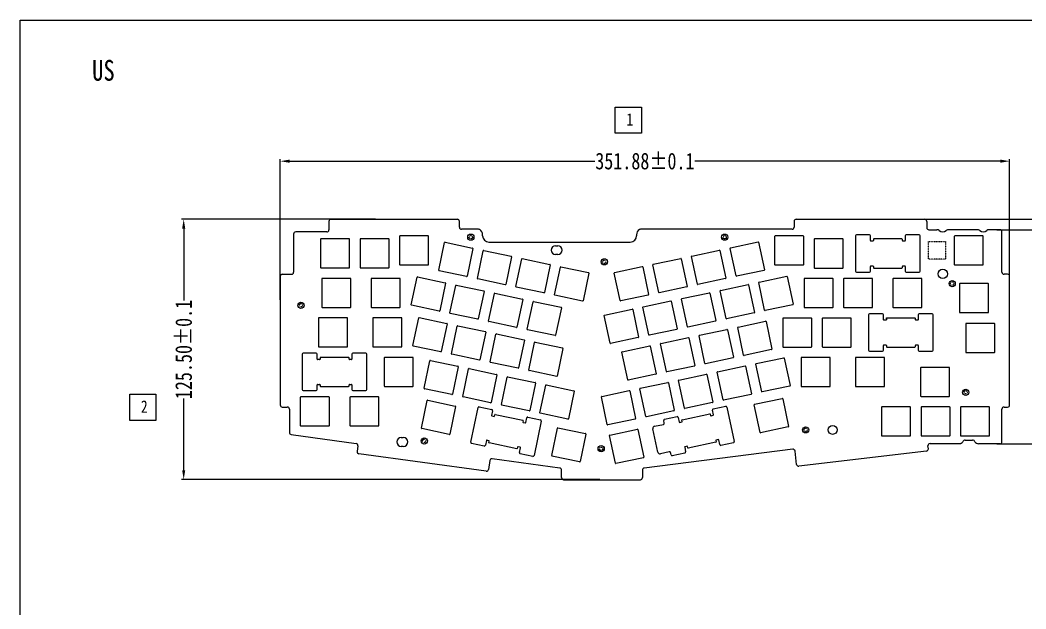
# Model space of a CAD drawing. Header units: inches. Extents: x 3379 to 4133, y -878 to -311.
# Drawn here: x 3378.7 to 3863.8, y -594.6 to -310.8 of the extents above; entities that cross this region are included whole.
import ezdxf

# ---------------------------------------------------------------- set-up
doc = ezdxf.new("R2010")
doc.units = ezdxf.units.IN
doc.header["$LTSCALE"] = 0.909449
doc.header["$MEASUREMENT"] = 0
doc.header["$PDMODE"] = 3
doc.header["$PDSIZE"] = 0.3125
doc.linetypes.add('HIDDEN', pattern=[0.2, 0.1, -0.1])
doc.linetypes.add('PHANTOM', pattern=[0.8, 0.45, -0.05, 0.1, -0.05, 0.1, -0.05])
doc.layers.get('0').update_dxf_attribs({"linetype": 'CONTINUOUS'})
doc.layers.get('Defpoints').update_dxf_attribs({"linetype": 'CONTINUOUS'})
for name, color, linetype in [('DEFAULT_2', 8, 'HIDDEN'), ('DEFAULT_3', 7, 'PHANTOM'), ('标注尺寸', 2, 'CONTINUOUS')]:
    doc.layers.add(name, color=color, linetype=linetype)
doc.styles.get("Standard").update_dxf_attribs({"font": 'txt', "width": 0.8})
doc.dimstyles.get("Standard").update_dxf_attribs({"dimtxt": 6, "dimasz": 4.5, "dimexe": 1, "dimexo": 1, "dimgap": 0.09, "dimtad": 0, "dimzin": 1, "dimdsep": 46, "dimtxsty": 'STANDARD', "dimcen": 0.09, "dimclrd": 5, "dimclre": 5, "dimclrt": 1, "dimadec": 0, "dimazin": 0, "dimtp": 0.01, "dimtm": 0.01, "dimtfac": 1, "dimtofl": 0, "dimtmove": 0, "dimatfit": 3, "dimfxl": 1, "dimtolj": 1, "dimtzin": 4, "dimarcsym": 0})

# ---------------------------------------------------------------- blocks, each defined once
blk = doc.blocks.new('*D36')
at = {"layer": 'Defpoints', "color": 0, "linetype": 'ByBlock'}
for p in [(3855.99, -378.81), (3855.99, -441.81), (3504.11, -446.71)]:
    blk.add_point(p, dxfattribs=at)
at = {"layer": '标注尺寸', "color": 2, "linetype": 'ByBlock', "lineweight": -2}
for p, q in [((3504.11, -445.71), (3504.11, -377.81)), ((3855.99, -440.81), (3855.99, -377.81)), ((3508.61, -378.81), (3655.97, -378.81)), ((3851.49, -378.81), (3704.14, -378.81))]:
    blk.add_line(p, q, dxfattribs=at)
at = {"layer": '标注尺寸', "color": 2, "linetype": 'ByBlock'}
for points in [[(3508.61, -378.06), (3508.61, -379.56), (3504.11, -378.81)], [(3851.49, -378.06), (3851.49, -379.56), (3855.99, -378.81)]]:
    blk.add_solid(points, dxfattribs=at)
at = {"layer": '标注尺寸', "color": 2, "linetype": 'ByBlock', "insert": (3680.05, -378.81), "char_height": 6, "attachment_point": 5}
blk.add_mtext('\\A1;{\\H1.333x;351.88%%P0.1}', dxfattribs=at)
blk = doc.blocks.new('*D37')
at = {"layer": 'Defpoints', "color": 0, "linetype": 'ByBlock'}
for p in [(3457.57, -406.84), (3551.14, -406.84), (3659.36, -532.34)]:
    blk.add_point(p, dxfattribs=at)
at = {"layer": '标注尺寸', "color": 2, "linetype": 'ByBlock', "lineweight": -2}
for p, q in [((3550.14, -406.84), (3456.57, -406.84)), ((3457.57, -411.34), (3457.57, -446.04)), ((3457.57, -527.84), (3457.57, -493.15)), ((3658.36, -532.34), (3456.57, -532.34))]:
    blk.add_line(p, q, dxfattribs=at)
at = {"layer": '标注尺寸', "color": 2, "linetype": 'ByBlock'}
for points in [[(3456.82, -411.34), (3458.32, -411.34), (3457.57, -406.84)], [(3456.82, -527.84), (3458.32, -527.84), (3457.57, -532.34)]]:
    blk.add_solid(points, dxfattribs=at)
at = {"layer": '标注尺寸', "color": 2, "linetype": 'ByBlock', "insert": (3457.57, -469.59), "char_height": 6, "attachment_point": 5, "rotation": 90}
blk.add_mtext('\\A1;{\\H1.333x;125.50%%P0.1}', dxfattribs=at)
blk = doc.blocks.new('*D38')
at = {"layer": 'Defpoints', "color": 0, "linetype": 'ByBlock'}
for p in [(3848.75, -411.83), (3848.75, -515.03), (3895.41, -515.03)]:
    blk.add_point(p, dxfattribs=at)
at = {"layer": '标注尺寸', "color": 2, "linetype": 'ByBlock', "lineweight": -2}
for p, q in [((3849.75, -411.83), (3896.41, -411.83)), ((3895.41, -416.33), (3895.41, -440.64)), ((3895.41, -510.53), (3895.41, -485.61)), ((3849.75, -515.03), (3896.41, -515.03))]:
    blk.add_line(p, q, dxfattribs=at)
at = {"layer": '标注尺寸', "color": 2, "linetype": 'ByBlock'}
for points in [[(3894.66, -416.33), (3896.16, -416.33), (3895.41, -411.83)], [(3894.66, -510.53), (3896.16, -510.53), (3895.41, -515.03)]]:
    blk.add_solid(points, dxfattribs=at)
at = {"layer": '标注尺寸', "color": 2, "linetype": 'ByBlock', "insert": (3895.41, -463.12), "char_height": 6, "attachment_point": 5, "rotation": 90}
blk.add_mtext('\\A1;{\\H1.333x;103.21%%P0.1}', dxfattribs=at)
blk = doc.blocks.new('*D39')
at = {"layer": 'Defpoints', "color": 0, "linetype": 'ByBlock'}
for p in [(3798.74, -406.84), (3848.75, -515.03), (3919.83, -515.03)]:
    blk.add_point(p, dxfattribs=at)
at = {"layer": '标注尺寸', "color": 2, "linetype": 'ByBlock', "lineweight": -2}
for p, q in [((3799.74, -406.84), (3920.83, -406.84)), ((3919.83, -411.34), (3919.83, -441.44)), ((3919.83, -510.53), (3919.83, -486.41)), ((3849.75, -515.03), (3920.83, -515.03))]:
    blk.add_line(p, q, dxfattribs=at)
at = {"layer": '标注尺寸', "color": 2, "linetype": 'ByBlock'}
for points in [[(3919.08, -411.34), (3920.58, -411.34), (3919.83, -406.84)], [(3919.08, -510.53), (3920.58, -510.53), (3919.83, -515.03)]]:
    blk.add_solid(points, dxfattribs=at)
at = {"layer": '标注尺寸', "color": 2, "linetype": 'ByBlock', "insert": (3919.83, -463.93), "char_height": 6, "attachment_point": 5, "rotation": 90}
blk.add_mtext('\\A1;{\\H1.333x;108.19%%P0.1}', dxfattribs=at)

msp = doc.modelspace()

# ---------------------------------------------------------------- linework, layer by layer
at = {"color": 7, "linetype": 'Continuous'}
for p, q in [((3528.613, -406.845), (3589.613, -406.845)), ((3753.043, -406.845), (3815.043, -406.845)), ((3527.613, -407.845), (3527.613, -411.945)), ((3590.613, -410.645), (3590.613, -407.845)), ((3599.83, -411.645), (3591.613, -411.645)), ((3751.043, -411.645), (3677.957, -411.645)), ((3752.043, -407.845), (3752.043, -410.645)), ((3816.043, -407.845), (3816.043, -410.83)), ((3817.043, -411.83), (3820.834, -411.83)), ((3840.374, -411.83), (3826.669, -411.83)), ((3851.293, -411.83), (3846.209, -411.83)), ((3510.613, -413.945), (3510.613, -432.33)), ((3526.613, -412.945), (3511.613, -412.945)), ((3523.613, -416.445), (3523.613, -430.045)), ((3537.413, -416.245), (3523.813, -416.245)), ((3537.613, -430.045), (3537.613, -416.445)), ((3542.663, -416.445), (3542.663, -430.045)), ((3556.463, -416.245), (3542.863, -416.245)), ((3556.663, -430.045), (3556.663, -416.445)), ((3561.713, -415.035), (3561.713, -428.635)), ((3575.513, -414.835), (3561.913, -414.835)), ((3575.713, -428.635), (3575.713, -415.035)), ((3601.776, -414.795), (3601.776, -414.345)), ((3676.01, -414.345), (3676.01, -414.795)), ((3742.648, -415.045), (3742.648, -428.645)), ((3756.448, -414.845), (3742.848, -414.845)), ((3756.648, -428.645), (3756.648, -415.045)), ((3761.698, -416.515), (3761.698, -430.115)), ((3775.498, -416.315), (3761.898, -416.315)), ((3775.698, -430.115), (3775.698, -416.515)), ((3781.648, -414.815), (3781.648, -431.815)), ((3788.348, -414.315), (3782.148, -414.315)), ((3788.848, -417.115), (3788.848, -414.815)), ((3790.248, -416.515), (3790.248, -417.115)), ((3804.048, -416.315), (3790.448, -416.315)), ((3804.248, -417.115), (3804.248, -416.515)), ((3805.648, -414.815), (3805.648, -417.115)), ((3812.348, -414.315), (3806.148, -414.315)), ((3812.848, -431.815), (3812.848, -414.815)), ((3829.293, -415.045), (3829.293, -428.645)), ((3843.093, -414.845), (3829.493, -414.845)), ((3843.293, -428.645), (3843.293, -415.045)), ((3852.293, -432.33), (3852.293, -412.83)), ((3580.591, -431.377), (3583.402, -418.071)), ((3583.639, -417.916), (3596.942, -420.727)), ((3597.1, -420.965), (3594.288, -434.271)), ((3599.229, -435.315), (3602.04, -422.009)), ((3602.278, -421.854), (3615.581, -424.665)), ((3604.776, -417.795), (3673.01, -417.795)), ((3637, -419.542), (3638, -419.542)), ((3702.718, -424.557), (3716.019, -421.727)), ((3716.256, -421.881), (3719.086, -435.183)), ((3724.026, -434.132), (3721.196, -420.83)), ((3721.351, -420.593), (3734.652, -417.763)), ((3734.889, -417.917), (3737.719, -431.219)), ((3790.048, -417.315), (3789.048, -417.315)), ((3805.448, -417.315), (3804.448, -417.315)), ((3615.738, -424.903), (3612.927, -438.209)), ((3617.868, -439.253), (3620.679, -425.946)), ((3620.916, -425.792), (3634.219, -428.603)), ((3638, -423.842), (3637, -423.842)), ((3684.085, -428.521), (3697.386, -425.691)), ((3697.623, -425.845), (3700.453, -439.147)), ((3705.393, -438.096), (3702.563, -424.794)), ((3523.813, -430.245), (3537.413, -430.245)), ((3542.863, -430.245), (3556.463, -430.245)), ((3561.913, -428.835), (3575.513, -428.835)), ((3594.051, -434.425), (3580.748, -431.614)), ((3634.377, -428.841), (3631.565, -442.147)), ((3636.506, -443.191), (3639.318, -429.884)), ((3639.555, -429.73), (3652.858, -432.541)), ((3665.452, -432.485), (3678.753, -429.655)), ((3678.99, -429.809), (3681.82, -443.111)), ((3686.76, -442.061), (3683.93, -428.758)), ((3737.564, -431.456), (3724.263, -434.286)), ((3742.848, -428.845), (3756.448, -428.845)), ((3761.898, -430.315), (3775.498, -430.315)), ((3788.848, -431.815), (3788.848, -429.515)), ((3789.048, -429.315), (3790.048, -429.315)), ((3790.248, -429.515), (3790.248, -430.115)), ((3790.448, -430.315), (3804.048, -430.315)), ((3804.248, -430.115), (3804.248, -429.515)), ((3804.448, -429.315), (3805.448, -429.315)), ((3805.648, -429.515), (3805.648, -431.815)), ((3829.493, -428.845), (3843.093, -428.845)), ((3504.113, -434.33), (3504.113, -496.33)), ((3505.113, -433.33), (3509.613, -433.33)), ((3524.213, -435.495), (3524.213, -449.095)), ((3538.013, -435.295), (3524.413, -435.295)), ((3538.213, -449.095), (3538.213, -435.495)), ((3548.013, -435.495), (3548.013, -449.095)), ((3561.813, -435.295), (3548.213, -435.295)), ((3562.013, -449.095), (3562.013, -435.495)), ((3567.358, -448.052), (3570.169, -434.745)), ((3570.406, -434.591), (3583.709, -437.402)), ((3612.69, -438.363), (3599.387, -435.552)), ((3653.015, -432.778), (3650.204, -446.085)), ((3668.127, -446.025), (3665.297, -432.722)), ((3718.931, -435.421), (3705.63, -438.25)), ((3735.145, -437.134), (3748.446, -434.304)), ((3748.683, -434.458), (3751.514, -447.761)), ((3782.148, -432.315), (3788.348, -432.315)), ((3806.148, -432.315), (3812.348, -432.315)), ((3854.993, -433.33), (3853.293, -433.33)), ((3855.993, -496.33), (3855.993, -434.33)), ((3583.867, -437.639), (3581.055, -450.946)), ((3585.996, -451.99), (3588.808, -438.683)), ((3589.045, -438.529), (3602.348, -441.34)), ((3631.328, -442.301), (3618.025, -439.49)), ((3700.298, -439.385), (3686.997, -442.215)), ((3719.187, -454.638), (3716.357, -441.336)), ((3716.512, -441.098), (3729.813, -438.268)), ((3730.05, -438.422), (3732.881, -451.725)), ((3737.82, -450.674), (3734.99, -437.372)), ((3831.798, -438.015), (3831.798, -451.615)), ((3845.598, -437.815), (3831.998, -437.815)), ((3845.798, -451.615), (3845.798, -438.015)), ((3602.505, -441.577), (3599.694, -454.884)), ((3604.635, -455.927), (3607.446, -442.621)), ((3607.683, -442.467), (3620.987, -445.278)), ((3621.144, -445.515), (3618.333, -458.821)), ((3649.967, -446.239), (3636.664, -443.428)), ((3681.665, -443.349), (3668.364, -446.179)), ((3679.246, -449.027), (3692.547, -446.197)), ((3692.785, -446.351), (3695.615, -459.653)), ((3700.554, -458.602), (3697.724, -445.3)), ((3697.879, -445.062), (3711.18, -442.233)), ((3711.418, -442.387), (3714.248, -455.689)), ((3524.413, -449.295), (3538.013, -449.295)), ((3548.213, -449.295), (3561.813, -449.295)), ((3580.818, -451.1), (3567.515, -448.289)), ((3623.273, -459.865), (3626.085, -446.559)), ((3626.322, -446.405), (3639.625, -449.216)), ((3639.782, -449.453), (3636.971, -462.759)), ((3660.613, -452.991), (3673.914, -450.161)), ((3674.152, -450.315), (3676.982, -463.617)), ((3681.921, -462.566), (3679.091, -449.264)), ((3751.359, -447.998), (3738.057, -450.828)), ((3522.613, -454.545), (3522.613, -468.145)), ((3536.413, -454.345), (3522.813, -454.345)), ((3536.613, -468.145), (3536.613, -454.545)), ((3548.783, -454.545), (3548.783, -468.145)), ((3562.583, -454.345), (3548.983, -454.345)), ((3562.783, -468.145), (3562.783, -454.545)), ((3568.116, -467.682), (3570.928, -454.376)), ((3571.165, -454.222), (3584.468, -457.032)), ((3599.457, -455.038), (3586.154, -452.227)), ((3663.288, -466.531), (3660.458, -453.228)), ((3714.093, -455.926), (3700.791, -458.756)), ((3732.726, -451.962), (3719.424, -454.792)), ((3724.985, -458.772), (3738.286, -455.942)), ((3746.548, -454.615), (3746.548, -468.215)), ((3760.348, -454.415), (3746.748, -454.415)), ((3760.548, -468.215), (3760.548, -454.615)), ((3765.598, -454.615), (3765.598, -468.215)), ((3779.398, -454.415), (3765.798, -454.415)), ((3779.598, -468.215), (3779.598, -454.615)), ((3831.998, -451.815), (3845.598, -451.815)), ((3584.625, -457.27), (3581.814, -470.576)), ((3586.755, -471.62), (3589.566, -458.314)), ((3589.803, -458.16), (3603.106, -460.97)), ((3618.096, -458.976), (3604.792, -456.165)), ((3636.734, -462.914), (3623.431, -460.103)), ((3695.46, -459.891), (3682.158, -462.72)), ((3706.352, -462.736), (3719.654, -459.906)), ((3719.891, -460.06), (3722.721, -473.363)), ((3727.66, -472.312), (3724.83, -459.009)), ((3738.524, -456.096), (3741.354, -469.398)), ((3834.798, -457.265), (3834.798, -470.865)), ((3848.598, -457.065), (3834.998, -457.065)), ((3848.798, -470.865), (3848.798, -457.265)), ((3603.264, -461.208), (3600.452, -474.514)), ((3605.393, -475.558), (3608.205, -462.252)), ((3608.442, -462.098), (3621.745, -464.908)), ((3621.902, -465.146), (3619.091, -478.452)), ((3676.827, -463.855), (3663.525, -466.685)), ((3687.719, -466.7), (3701.021, -463.87)), ((3701.258, -464.024), (3704.088, -477.327)), ((3709.027, -476.276), (3706.197, -462.974)), ((3522.813, -468.345), (3536.413, -468.345)), ((3548.983, -468.345), (3562.583, -468.345)), ((3581.577, -470.731), (3568.274, -467.92)), ((3624.032, -479.496), (3626.843, -466.19)), ((3627.08, -466.036), (3640.383, -468.846)), ((3640.541, -469.084), (3637.729, -482.39)), ((3669.086, -470.664), (3682.388, -467.835)), ((3682.625, -467.989), (3685.455, -481.291)), ((3690.394, -480.24), (3687.564, -466.938)), ((3741.199, -469.636), (3727.898, -472.466)), ((3746.748, -468.415), (3760.348, -468.415)), ((3765.798, -468.415), (3779.398, -468.415)), ((3554.313, -473.595), (3554.313, -487.195)), ((3568.113, -473.395), (3554.513, -473.395)), ((3568.313, -487.195), (3568.313, -473.595)), ((3573.522, -488.295), (3576.333, -474.989)), ((3576.57, -474.834), (3589.874, -477.645)), ((3600.215, -474.669), (3586.912, -471.858)), ((3671.761, -484.204), (3668.931, -470.902)), ((3722.566, -473.6), (3709.265, -476.43)), ((3733.732, -476.387), (3747.034, -473.558)), ((3747.271, -473.712), (3750.101, -487.014)), ((3755.448, -473.665), (3755.448, -487.265)), ((3769.248, -473.465), (3755.648, -473.465)), ((3769.448, -487.265), (3769.448, -473.665)), ((3781.648, -473.665), (3781.648, -487.265)), ((3795.448, -473.465), (3781.848, -473.465)), ((3795.648, -487.265), (3795.648, -473.665)), ((3834.998, -471.065), (3848.598, -471.065)), ((3590.031, -477.883), (3587.22, -491.189)), ((3592.161, -492.233), (3594.972, -478.927)), ((3595.209, -478.772), (3608.512, -481.583)), ((3618.854, -478.607), (3605.551, -475.796)), ((3637.492, -482.545), (3624.189, -479.734)), ((3703.933, -477.564), (3690.632, -480.394)), ((3715.099, -480.352), (3728.401, -477.522)), ((3728.638, -477.676), (3731.468, -490.978)), ((3736.407, -489.927), (3733.577, -476.625)), ((3813.048, -478.415), (3813.048, -492.015)), ((3826.848, -478.215), (3813.248, -478.215)), ((3827.048, -492.015), (3827.048, -478.415)), ((3608.67, -481.821), (3605.858, -495.127)), ((3610.799, -496.171), (3613.61, -482.865)), ((3613.847, -482.71), (3627.151, -485.521)), ((3685.3, -481.528), (3671.999, -484.358)), ((3699.141, -497.855), (3696.311, -484.553)), ((3696.466, -484.316), (3709.768, -481.486)), ((3710.005, -481.64), (3712.835, -494.942)), ((3717.774, -493.891), (3714.944, -480.589)), ((3554.513, -487.395), (3568.113, -487.395)), ((3586.983, -491.343), (3573.679, -488.533)), ((3627.308, -485.759), (3624.497, -499.065)), ((3629.438, -500.109), (3632.249, -486.803)), ((3632.486, -486.648), (3645.789, -489.459)), ((3645.947, -489.697), (3643.135, -503.003)), ((3659.2, -492.244), (3672.502, -489.414)), ((3672.739, -489.568), (3675.569, -502.87)), ((3680.508, -501.82), (3677.678, -488.517)), ((3677.833, -488.28), (3691.135, -485.45)), ((3691.372, -485.604), (3694.202, -498.906)), ((3749.946, -487.251), (3736.645, -490.081)), ((3755.648, -487.465), (3769.248, -487.465)), ((3781.848, -487.465), (3795.448, -487.465)), ((3513.833, -492.645), (3513.833, -506.245)), ((3527.633, -492.445), (3514.033, -492.445)), ((3527.833, -506.245), (3527.833, -492.645)), ((3537.783, -492.645), (3537.783, -506.245)), ((3551.583, -492.445), (3537.983, -492.445)), ((3551.783, -506.245), (3551.783, -492.645)), ((3572.224, -507.491), (3575.035, -494.185)), ((3575.272, -494.031), (3588.575, -496.841)), ((3605.621, -495.281), (3592.318, -492.471)), ((3661.875, -505.784), (3659.045, -492.482)), ((3731.313, -491.215), (3718.012, -494.045)), ((3732.974, -496.025), (3746.276, -493.195)), ((3746.513, -493.349), (3749.343, -506.651)), ((3813.248, -492.215), (3826.848, -492.215)), ((3505.113, -497.33), (3507.558, -497.33)), ((3508.558, -498.33), (3508.558, -509.567)), ((3588.733, -497.079), (3585.921, -510.385)), ((3596.047, -514.262), (3599.561, -497.629)), ((3600.154, -497.244), (3606.22, -498.525)), ((3606.606, -499.118), (3606.13, -501.368)), ((3624.26, -499.219), (3610.956, -496.409)), ((3694.047, -499.144), (3680.746, -501.974)), ((3712.68, -495.18), (3699.379, -498.009)), ((3713.089, -501.074), (3712.61, -498.824)), ((3712.995, -498.231), (3719.059, -496.941)), ((3719.653, -497.326), (3723.19, -513.954)), ((3735.65, -509.565), (3732.819, -496.262)), ((3794.198, -497.465), (3794.198, -511.065)), ((3807.998, -497.265), (3794.398, -497.265)), ((3808.198, -511.065), (3808.198, -497.465)), ((3813.248, -497.465), (3813.248, -511.065)), ((3827.048, -497.265), (3813.448, -497.265)), ((3827.248, -511.065), (3827.248, -497.465)), ((3832.298, -497.465), (3832.298, -511.065)), ((3846.098, -497.265), (3832.498, -497.265)), ((3846.298, -511.065), (3846.298, -497.465)), ((3852.293, -514.035), (3852.293, -498.33)), ((3853.293, -497.33), (3854.993, -497.33)), ((3606.285, -501.605), (3607.263, -501.812)), ((3607.5, -501.657), (3607.624, -501.07)), ((3607.861, -500.916), (3621.164, -503.727)), ((3621.322, -503.964), (3621.198, -504.551)), ((3622.567, -504.841), (3623.043, -502.591)), ((3623.635, -502.205), (3629.701, -503.486)), ((3630.087, -504.079), (3626.573, -520.712)), ((3642.898, -503.157), (3629.595, -500.347)), ((3675.414, -503.108), (3662.113, -505.938)), ((3689.408, -505.098), (3689.136, -503.818)), ((3689.521, -503.225), (3695.585, -501.935)), ((3696.178, -502.32), (3696.657, -504.57)), ((3696.894, -504.724), (3697.872, -504.515)), ((3698.026, -504.278), (3697.901, -503.691)), ((3698.056, -503.454), (3711.357, -500.624)), ((3711.595, -500.778), (3711.719, -501.365)), ((3711.957, -501.519), (3712.935, -501.311)), ((3514.033, -506.445), (3527.633, -506.445)), ((3537.983, -506.445), (3551.583, -506.445)), ((3585.684, -510.54), (3572.381, -507.729)), ((3621.352, -504.789), (3622.33, -504.995)), ((3635.08, -520.771), (3637.891, -507.465)), ((3638.128, -507.311), (3651.431, -510.122)), ((3663.165, -510.877), (3676.466, -508.047)), ((3676.703, -508.201), (3679.533, -521.503)), ((3686.321, -519.046), (3683.927, -507.798)), ((3684.697, -506.611), (3689.023, -505.691)), ((3749.188, -506.889), (3735.887, -509.719)), ((3509.422, -510.558), (3540.741, -514.858)), ((3562.508, -511.997), (3563.508, -511.997)), ((3603.567, -513.5), (3603.091, -515.751)), ((3604.782, -513.553), (3603.804, -513.346)), ((3604.813, -514.377), (3604.937, -513.79)), ((3651.589, -510.359), (3648.777, -523.665)), ((3665.84, -524.417), (3663.01, -511.114)), ((3714.3, -513.493), (3714.425, -514.08)), ((3715.432, -513.048), (3714.454, -513.256)), ((3716.148, -515.452), (3715.669, -513.202)), ((3794.398, -511.265), (3807.998, -511.265)), ((3813.448, -511.265), (3827.048, -511.265)), ((3832.498, -511.265), (3846.098, -511.265)), ((3834.541, -513.227), (3838.098, -513.227)), ((3541.596, -515.985), (3541.216, -518.756)), ((3563.508, -516.297), (3562.508, -516.297)), ((3602.499, -516.136), (3596.433, -514.855)), ((3618.273, -517.425), (3604.97, -514.614)), ((3618.634, -516.684), (3618.51, -517.271)), ((3619.85, -516.736), (3618.871, -516.529)), ((3619.529, -519.223), (3620.004, -516.973)), ((3751.346, -517.685), (3679.739, -526.734)), ((3691.832, -518.896), (3687.507, -519.816)), ((3699.237, -516.698), (3699.715, -518.948)), ((3700.369, -516.253), (3699.391, -516.461)), ((3700.731, -516.994), (3700.606, -516.407)), ((3714.27, -514.318), (3700.968, -517.148)), ((3722.805, -514.547), (3716.741, -515.837)), ((3753.225, -524.988), (3752.464, -518.56)), ((3815.906, -518.575), (3754.336, -525.864)), ((3816.781, -517.464), (3816.611, -516.025)), ((3817.604, -514.908), (3832.165, -514.908)), ((3851.293, -515.035), (3840.961, -515.035)), ((3603.494, -528.316), (3542.07, -519.883)), ((3605.213, -523.146), (3604.621, -527.461)), ((3638.947, -526.769), (3606.34, -522.292)), ((3625.981, -521.098), (3619.914, -519.816)), ((3648.54, -523.82), (3635.237, -521.009)), ((3679.378, -521.741), (3666.077, -524.571)), ((3692.673, -520.446), (3692.425, -519.281)), ((3699.33, -519.541), (3693.266, -520.831)), ((3639.865, -531.345), (3639.865, -527.765)), ((3678.865, -527.726), (3678.865, -531.345)), ((3640.865, -532.345), (3677.865, -532.345))]:
    msp.add_line(p, q, dxfattribs=at)
at = {"color": 6, "linetype": 'Continuous'}
for p, q in [((3756.848, -435.565), (3756.848, -449.165)), ((3770.648, -435.365), (3757.048, -435.365)), ((3770.848, -449.165), (3770.848, -435.565)), ((3775.898, -435.565), (3775.898, -449.165)), ((3789.698, -435.365), (3776.098, -435.365)), ((3789.898, -449.165), (3789.898, -435.565)), ((3799.698, -435.565), (3799.698, -449.165)), ((3813.498, -435.365), (3799.898, -435.365)), ((3813.698, -449.165), (3813.698, -435.565)), ((3757.048, -449.365), (3770.648, -449.365)), ((3776.098, -449.365), (3789.698, -449.365)), ((3799.898, -449.365), (3813.498, -449.365)), ((3787.928, -452.915), (3787.928, -469.915)), ((3794.628, -452.415), (3788.428, -452.415)), ((3795.128, -455.215), (3795.128, -452.915)), ((3796.328, -455.415), (3795.328, -455.415)), ((3796.528, -454.615), (3796.328, -454.615)), ((3796.528, -454.615), (3796.528, -455.215)), ((3810.328, -454.415), (3796.728, -454.415)), ((3810.528, -455.215), (3810.528, -454.615)), ((3811.728, -455.415), (3810.728, -455.415)), ((3811.928, -452.915), (3811.928, -455.215)), ((3818.628, -452.415), (3812.428, -452.415)), ((3819.128, -469.915), (3819.128, -452.915)), ((3788.428, -470.415), (3794.628, -470.415)), ((3795.128, -469.915), (3795.128, -467.615)), ((3795.328, -467.415), (3796.328, -467.415)), ((3796.528, -467.615), (3796.528, -468.215)), ((3796.728, -468.415), (3810.328, -468.415)), ((3810.528, -468.215), (3810.528, -467.615)), ((3810.728, -467.415), (3811.728, -467.415)), ((3811.928, -467.615), (3811.928, -469.915)), ((3812.428, -470.415), (3818.628, -470.415)), ((3514.733, -471.895), (3514.733, -488.895)), ((3521.433, -471.395), (3515.233, -471.395)), ((3521.933, -474.195), (3521.933, -471.895)), ((3523.133, -474.395), (3522.133, -474.395)), ((3523.333, -473.595), (3523.333, -474.195)), ((3537.133, -473.395), (3523.533, -473.395)), ((3537.333, -474.195), (3537.333, -473.595)), ((3538.533, -474.395), (3537.533, -474.395)), ((3538.733, -471.895), (3538.733, -474.195)), ((3545.433, -471.395), (3539.233, -471.395)), ((3545.933, -488.895), (3545.933, -471.895)), ((3515.233, -489.395), (3521.433, -489.395)), ((3521.933, -488.895), (3521.933, -486.595)), ((3522.133, -486.395), (3523.133, -486.395)), ((3523.333, -486.595), (3523.333, -487.195)), ((3523.533, -487.395), (3537.133, -487.395)), ((3537.333, -487.195), (3537.333, -486.595)), ((3537.533, -486.395), (3538.533, -486.395)), ((3538.733, -486.595), (3538.733, -488.895)), ((3539.233, -489.395), (3545.433, -489.395))]:
    msp.add_line(p, q, dxfattribs=at)
at = {"color": 7, "linetype": 'Continuous'}
for centre, radius in [((3823.751, -433.173), 2.25), ((3770.613, -508.345), 2.15)]:
    msp.add_circle(centre, radius, dxfattribs=at)
for centre, radius, start, end in [((3528.613, -407.845), 1, 90, 180), ((3589.613, -407.845), 1, 0, 90), ((3753.043, -407.845), 1, 90, 180), ((3815.043, -407.845), 1, 0, 90), ((3526.613, -411.945), 1, 270, 0), ((3591.613, -410.645), 1, 180, 270), ((3599.83, -412.645), 1, 58.21167, 90), ((3598.776, -414.345), 3, 0, 58.21167), ((3679.01, -414.345), 3, 121.78833, 180), ((3677.957, -412.645), 1, 90, 121.78833), ((3751.043, -410.645), 1, 270, 0), ((3817.043, -410.83), 1, 180, 270), ((3820.834, -413.83), 2, 51.63045, 90), ((3823.751, -410.145), 2.7, 231.63045, 308.36955), ((3826.669, -413.83), 2, 90, 128.36955), ((3840.374, -413.83), 2, 51.63045, 90), ((3843.291, -410.145), 2.7, 231.63045, 308.36955), ((3846.209, -413.83), 2, 90, 128.36955), ((3851.293, -412.83), 1, 0, 90), ((3511.613, -413.945), 1, 90, 180), ((3523.813, -416.445), 0.2, 90, 180), ((3537.413, -416.445), 0.2, 0, 90), ((3542.863, -416.445), 0.2, 90, 180), ((3556.463, -416.445), 0.2, 0, 90), ((3561.913, -415.035), 0.2, 90, 180), ((3575.513, -415.035), 0.2, 0, 90), ((3604.776, -414.795), 3, 180, 270), ((3673.01, -414.795), 3, 270, 0), ((3742.848, -415.045), 0.2, 90, 180), ((3756.448, -415.045), 0.2, 0, 90), ((3761.898, -416.515), 0.2, 90, 180), ((3775.498, -416.515), 0.2, 0, 90), ((3782.148, -414.815), 0.5, 90, 180), ((3788.348, -414.815), 0.5, 0, 90), ((3789.048, -417.115), 0.2, 180, 270), ((3790.048, -417.115), 0.2, 270, 0), ((3790.448, -416.515), 0.2, 90, 180), ((3804.048, -416.515), 0.2, 0, 90), ((3804.448, -417.115), 0.2, 180, 270), ((3805.448, -417.115), 0.2, 270, 0), ((3806.148, -414.815), 0.5, 90, 180), ((3812.348, -414.815), 0.5, 0, 90), ((3829.493, -415.045), 0.2, 90, 180), ((3843.093, -415.045), 0.2, 0, 90), ((3583.598, -418.112), 0.2, 78.07, 168.07), ((3596.904, -420.923), 0.2, 348.07, 78.95721), ((3602.236, -422.05), 0.2, 78.07, 168.07), ((3637, -421.692), 2.15, 90, 270), ((3638, -421.692), 2.15, 270, 90), ((3716.061, -421.922), 0.2, 12.01059, 102.01059), ((3721.391, -420.788), 0.2, 101.7315, 192.01059), ((3734.694, -417.958), 0.2, 12.01059, 102.01059), ((3615.542, -424.861), 0.2, 348.07, 78.95721), ((3620.875, -425.988), 0.2, 78.07, 168.07), ((3697.428, -425.887), 0.2, 12.01059, 102.01059), ((3702.758, -424.753), 0.2, 101.7315, 192.01059), ((3523.813, -430.045), 0.2, 180, 270), ((3537.413, -430.045), 0.2, 270, 0), ((3542.863, -430.045), 0.2, 180, 270), ((3556.463, -430.045), 0.2, 270, 0), ((3561.913, -428.635), 0.2, 180, 270), ((3575.513, -428.635), 0.2, 270, 0), ((3580.786, -431.418), 0.2, 168.07, 258.95721), ((3634.181, -428.799), 0.2, 348.07, 78.95721), ((3639.513, -429.926), 0.2, 78.07, 168.07), ((3678.795, -429.851), 0.2, 12.01059, 102.01059), ((3684.125, -428.717), 0.2, 101.7315, 192.01059), ((3737.524, -431.261), 0.2, 281.7315, 12.01059), ((3742.848, -428.645), 0.2, 180, 270), ((3756.448, -428.645), 0.2, 270, 0), ((3761.898, -430.115), 0.2, 180, 270), ((3775.498, -430.115), 0.2, 270, 0), ((3789.048, -429.515), 0.2, 90, 180), ((3790.048, -429.515), 0.2, 0, 90), ((3790.448, -430.115), 0.2, 180, 270), ((3804.048, -430.115), 0.2, 270, 0), ((3804.448, -429.515), 0.2, 90, 180), ((3805.448, -429.515), 0.2, 0, 90), ((3829.493, -428.645), 0.2, 180, 270), ((3843.093, -428.645), 0.2, 270, 0), ((3505.113, -434.33), 1, 90, 180), ((3509.613, -432.33), 1, 270, 0), ((3524.413, -435.495), 0.2, 90, 180), ((3538.013, -435.495), 0.2, 0, 90), ((3548.213, -435.495), 0.2, 90, 180), ((3561.813, -435.495), 0.2, 0, 90), ((3570.365, -434.787), 0.2, 78.07, 168.07), ((3594.093, -434.23), 0.2, 258.07, 348.07), ((3599.425, -435.356), 0.2, 168.07, 258.95721), ((3652.82, -432.737), 0.2, 348.07, 78.95721), ((3665.492, -432.681), 0.2, 101.7315, 192.01059), ((3718.891, -435.225), 0.2, 281.7315, 12.01059), ((3724.221, -434.091), 0.2, 192.01059, 282.01059), ((3748.488, -434.5), 0.2, 12.01059, 102.01059), ((3782.148, -431.815), 0.5, 180, 270), ((3788.348, -431.815), 0.5, 270, 0), ((3806.148, -431.815), 0.5, 180, 270), ((3812.348, -431.815), 0.5, 270, 0), ((3853.293, -432.33), 1, 180, 270), ((3854.993, -434.33), 1, 0, 90), ((3583.671, -437.598), 0.2, 348.07, 78.95721), ((3589.003, -438.725), 0.2, 78.07, 168.07), ((3602.31, -441.536), 0.2, 348.07, 78.95721), ((3612.731, -438.167), 0.2, 258.07, 348.07), ((3618.063, -439.294), 0.2, 168.07, 258.95721), ((3700.258, -439.189), 0.2, 281.7315, 12.01059), ((3705.588, -438.055), 0.2, 192.01059, 282.01059), ((3716.553, -441.294), 0.2, 101.7315, 192.01059), ((3729.855, -438.464), 0.2, 12.01059, 102.01059), ((3735.186, -437.33), 0.2, 101.7315, 192.01059), ((3831.998, -438.015), 0.2, 90, 180), ((3845.598, -438.015), 0.2, 0, 90), ((3607.642, -442.663), 0.2, 78.07, 168.07), ((3620.948, -445.474), 0.2, 348.07, 78.95721), ((3631.37, -442.105), 0.2, 258.07, 348.07), ((3636.702, -443.232), 0.2, 168.07, 258.95721), ((3650.008, -446.043), 0.2, 258.07, 348.07), ((3668.323, -445.983), 0.2, 192.01059, 282.01059), ((3681.625, -443.153), 0.2, 281.7315, 12.01059), ((3686.956, -442.019), 0.2, 192.01059, 282.01059), ((3692.589, -446.392), 0.2, 12.01059, 102.01059), ((3697.92, -445.258), 0.2, 101.7315, 192.01059), ((3711.222, -442.428), 0.2, 12.01059, 102.01059), ((3524.413, -449.095), 0.2, 180, 270), ((3538.013, -449.095), 0.2, 270, 0), ((3548.213, -449.095), 0.2, 180, 270), ((3561.813, -449.095), 0.2, 270, 0), ((3567.554, -448.093), 0.2, 168.07, 258.95721), ((3580.86, -450.904), 0.2, 258.07, 348.07), ((3626.28, -446.601), 0.2, 78.07, 168.07), ((3639.587, -449.412), 0.2, 348.07, 78.95721), ((3673.956, -450.357), 0.2, 12.01059, 102.01059), ((3679.287, -449.222), 0.2, 101.7315, 192.01059), ((3738.016, -450.632), 0.2, 192.01059, 282.01059), ((3751.318, -447.802), 0.2, 281.7315, 12.01059), ((3522.813, -454.545), 0.2, 90, 180), ((3536.413, -454.545), 0.2, 0, 90), ((3548.983, -454.545), 0.2, 90, 180), ((3562.583, -454.545), 0.2, 0, 90), ((3571.123, -454.417), 0.2, 78.07, 168.07), ((3586.192, -452.031), 0.2, 168.07, 258.95721), ((3599.498, -454.842), 0.2, 258.07, 348.07), ((3604.831, -455.969), 0.2, 168.07, 258.95721), ((3660.654, -453.187), 0.2, 101.7315, 192.01059), ((3714.052, -455.731), 0.2, 281.7315, 12.01059), ((3719.383, -454.596), 0.2, 192.01059, 282.01059), ((3732.685, -451.766), 0.2, 281.7315, 12.01059), ((3738.328, -456.138), 0.2, 12.01059, 102.01059), ((3746.748, -454.615), 0.2, 90, 180), ((3760.348, -454.615), 0.2, 0, 90), ((3765.798, -454.615), 0.2, 90, 180), ((3779.398, -454.615), 0.2, 0, 90), ((3831.998, -451.615), 0.2, 180, 270), ((3845.598, -451.615), 0.2, 270, 0), ((3584.43, -457.229), 0.2, 348.07, 78.95721), ((3589.762, -458.355), 0.2, 78.07, 168.07), ((3618.137, -458.78), 0.2, 258.07, 348.07), ((3623.469, -459.907), 0.2, 168.07, 258.95721), ((3695.419, -459.695), 0.2, 281.7315, 12.01059), ((3700.75, -458.561), 0.2, 192.01059, 282.01059), ((3719.695, -460.102), 0.2, 12.01059, 102.01059), ((3725.026, -458.968), 0.2, 101.7315, 192.01059), ((3834.998, -457.265), 0.2, 90, 180), ((3848.598, -457.265), 0.2, 0, 90), ((3603.068, -461.167), 0.2, 348.07, 78.95721), ((3608.4, -462.293), 0.2, 78.07, 168.07), ((3621.707, -465.105), 0.2, 348.07, 78.95721), ((3636.775, -462.718), 0.2, 258.07, 348.07), ((3676.786, -463.659), 0.2, 281.7315, 12.01059), ((3682.117, -462.525), 0.2, 192.01059, 282.01059), ((3701.062, -464.066), 0.2, 12.01059, 102.01059), ((3706.393, -462.932), 0.2, 101.7315, 192.01059), ((3522.813, -468.145), 0.2, 180, 270), ((3536.413, -468.145), 0.2, 270, 0), ((3548.983, -468.145), 0.2, 180, 270), ((3562.583, -468.145), 0.2, 270, 0), ((3568.312, -467.724), 0.2, 168.07, 258.95721), ((3581.618, -470.535), 0.2, 258.07, 348.07), ((3627.039, -466.231), 0.2, 78.07, 168.07), ((3640.345, -469.043), 0.2, 348.07, 78.95721), ((3663.484, -466.489), 0.2, 192.01059, 282.01059), ((3682.429, -468.03), 0.2, 12.01059, 102.01059), ((3687.76, -466.896), 0.2, 101.7315, 192.01059), ((3741.158, -469.44), 0.2, 281.7315, 12.01059), ((3746.748, -468.215), 0.2, 180, 270), ((3760.348, -468.215), 0.2, 270, 0), ((3765.798, -468.215), 0.2, 180, 270), ((3779.398, -468.215), 0.2, 270, 0), ((3554.513, -473.595), 0.2, 90, 180), ((3568.113, -473.595), 0.2, 0, 90), ((3576.529, -475.03), 0.2, 78.07, 168.07), ((3586.95, -471.662), 0.2, 168.07, 258.95721), ((3600.257, -474.473), 0.2, 258.07, 348.07), ((3669.127, -470.86), 0.2, 101.7315, 192.01059), ((3722.525, -473.404), 0.2, 281.7315, 12.01059), ((3727.856, -472.27), 0.2, 192.01059, 282.01059), ((3747.075, -473.753), 0.2, 12.01059, 102.01059), ((3755.648, -473.665), 0.2, 90, 180), ((3769.248, -473.665), 0.2, 0, 90), ((3781.848, -473.665), 0.2, 90, 180), ((3795.448, -473.665), 0.2, 0, 90), ((3834.998, -470.865), 0.2, 180, 270), ((3848.598, -470.865), 0.2, 270, 0), ((3589.835, -477.841), 0.2, 348.07, 78.95721), ((3595.168, -478.968), 0.2, 78.07, 168.07), ((3605.589, -475.6), 0.2, 168.07, 258.95721), ((3618.895, -478.411), 0.2, 258.07, 348.07), ((3624.228, -479.538), 0.2, 168.07, 258.95721), ((3690.59, -480.198), 0.2, 192.01059, 282.01059), ((3703.892, -477.368), 0.2, 281.7315, 12.01059), ((3709.223, -476.234), 0.2, 192.01059, 282.01059), ((3728.442, -477.717), 0.2, 12.01059, 102.01059), ((3733.773, -476.583), 0.2, 101.7315, 192.01059), ((3813.248, -478.415), 0.2, 90, 180), ((3826.848, -478.415), 0.2, 0, 90), ((3608.474, -481.779), 0.2, 348.07, 78.95721), ((3613.806, -482.906), 0.2, 78.07, 168.07), ((3637.534, -482.349), 0.2, 258.07, 348.07), ((3671.957, -484.163), 0.2, 192.01059, 282.01059), ((3685.259, -481.333), 0.2, 281.7315, 12.01059), ((3696.507, -484.512), 0.2, 101.7315, 192.01059), ((3709.809, -481.682), 0.2, 12.01059, 102.01059), ((3715.14, -480.547), 0.2, 101.7315, 192.01059), ((3554.513, -487.195), 0.2, 180, 270), ((3568.113, -487.195), 0.2, 270, 0), ((3573.718, -488.336), 0.2, 168.07, 258.95721), ((3627.112, -485.717), 0.2, 348.07, 78.95721), ((3632.445, -486.844), 0.2, 78.07, 168.07), ((3645.751, -489.655), 0.2, 348.07, 78.95721), ((3672.543, -489.61), 0.2, 12.01059, 102.01059), ((3677.874, -488.476), 0.2, 101.7315, 192.01059), ((3691.176, -485.646), 0.2, 12.01059, 102.01059), ((3736.603, -489.886), 0.2, 192.01059, 282.01059), ((3749.905, -487.055), 0.2, 281.7315, 12.01059), ((3755.648, -487.265), 0.2, 180, 270), ((3769.248, -487.265), 0.2, 270, 0), ((3781.848, -487.265), 0.2, 180, 270), ((3795.448, -487.265), 0.2, 270, 0), ((3514.033, -492.645), 0.2, 90, 180), ((3527.633, -492.645), 0.2, 0, 90), ((3537.983, -492.645), 0.2, 90, 180), ((3551.583, -492.645), 0.2, 0, 90), ((3575.231, -494.226), 0.2, 78.07, 168.07), ((3587.024, -491.148), 0.2, 258.07, 348.07), ((3592.356, -492.274), 0.2, 168.07, 258.95721), ((3659.241, -492.44), 0.2, 101.7315, 192.01059), ((3717.97, -493.85), 0.2, 192.01059, 282.01059), ((3731.272, -491.02), 0.2, 281.7315, 12.01059), ((3746.317, -493.391), 0.2, 12.01059, 102.01059), ((3813.248, -492.015), 0.2, 180, 270), ((3826.848, -492.015), 0.2, 270, 0), ((3505.113, -496.33), 1, 180, 270), ((3507.558, -498.33), 1, 0, 90), ((3588.537, -497.038), 0.2, 348.07, 78.95721), ((3600.05, -497.733), 0.5, 78.07, 168.07), ((3605.662, -495.086), 0.2, 258.07, 348.07), ((3606.116, -499.014), 0.5, 348.07, 78.07), ((3610.995, -496.212), 0.2, 168.07, 258.95721), ((3624.301, -499.024), 0.2, 258.07, 348.07), ((3694.006, -498.948), 0.2, 281.7315, 12.01059), ((3699.337, -497.814), 0.2, 192.01059, 282.01059), ((3713.099, -498.72), 0.5, 102.01059, 192.01059), ((3712.639, -494.984), 0.2, 281.7315, 12.01059), ((3719.163, -497.43), 0.5, 12.01059, 102.01059), ((3733.015, -496.221), 0.2, 101.7315, 192.01059), ((3794.398, -497.465), 0.2, 90, 180), ((3807.998, -497.465), 0.2, 0, 90), ((3813.448, -497.465), 0.2, 90, 180), ((3827.048, -497.465), 0.2, 0, 90), ((3832.498, -497.465), 0.2, 90, 180), ((3846.098, -497.465), 0.2, 0, 90), ((3853.293, -498.33), 1, 90, 180), ((3854.993, -496.33), 1, 270, 0), ((3606.326, -501.409), 0.2, 168.07, 258.07), ((3607.304, -501.616), 0.2, 258.07, 348.07), ((3607.82, -501.112), 0.2, 78.07, 168.07), ((3621.126, -503.923), 0.2, 348.07, 78.95721), ((3621.393, -504.593), 0.2, 168.07, 258.07), ((3623.532, -502.694), 0.5, 78.07, 168.07), ((3629.633, -500.15), 0.2, 168.07, 258.95721), ((3629.598, -503.976), 0.5, 348.07, 78.07), ((3642.94, -502.962), 0.2, 258.07, 348.07), ((3675.373, -502.912), 0.2, 281.7315, 12.01059), ((3680.704, -501.778), 0.2, 192.01059, 282.01059), ((3689.625, -503.714), 0.5, 102.01059, 192.01059), ((3695.689, -502.424), 0.5, 12.01059, 102.01059), ((3696.852, -504.528), 0.2, 192.01059, 282.01059), ((3697.83, -504.32), 0.2, 282.01059, 12.01059), ((3698.097, -503.65), 0.2, 101.7315, 192.01059), ((3711.399, -500.82), 0.2, 12.01059, 102.01059), ((3711.915, -501.323), 0.2, 192.01059, 282.01059), ((3712.893, -501.115), 0.2, 282.01059, 12.01059), ((3514.033, -506.245), 0.2, 180, 270), ((3527.633, -506.245), 0.2, 270, 0), ((3537.983, -506.245), 0.2, 180, 270), ((3551.583, -506.245), 0.2, 270, 0), ((3572.42, -507.533), 0.2, 168.07, 258.95721), ((3622.372, -504.8), 0.2, 258.07, 348.07), ((3638.087, -507.507), 0.2, 78.07, 168.07), ((3662.071, -505.742), 0.2, 192.01059, 282.01059), ((3676.507, -508.243), 0.2, 12.01059, 102.01059), ((3684.906, -507.59), 1, 102.01059, 192.01059), ((3688.919, -505.202), 0.5, 282.01059, 12.01059), ((3749.147, -506.693), 0.2, 281.7315, 12.01059), ((3509.558, -509.567), 1, 180, 262.18207), ((3562.508, -514.147), 2.15, 90, 270), ((3563.508, -514.147), 2.15, 270, 90), ((3585.726, -510.344), 0.2, 258.07, 348.07), ((3596.536, -514.366), 0.5, 168.07, 258.07), ((3603.763, -513.542), 0.2, 78.07, 168.07), ((3604.741, -513.748), 0.2, 348.07, 78.07), ((3651.393, -510.318), 0.2, 348.07, 78.95721), ((3663.205, -511.073), 0.2, 101.7315, 192.01059), ((3714.229, -514.122), 0.2, 281.7315, 12.01059), ((3714.495, -513.452), 0.2, 102.01059, 192.01059), ((3715.473, -513.244), 0.2, 12.01059, 102.01059), ((3722.701, -514.058), 0.5, 282.01059, 12.01059), ((3735.845, -509.523), 0.2, 192.01059, 282.01059), ((3794.398, -511.065), 0.2, 180, 270), ((3807.998, -511.065), 0.2, 270, 0), ((3813.448, -511.065), 0.2, 180, 270), ((3827.048, -511.065), 0.2, 270, 0), ((3832.498, -511.065), 0.2, 180, 270), ((3831.678, -513.035), 2, 299.19492, 327.56376), ((3836.32, -515.985), 3.5, 135.33644, 147.56376), ((3834.541, -514.227), 1, 90, 135.33644), ((3838.098, -514.227), 1, 44.66356, 90), ((3836.32, -515.985), 3.5, 32.43624, 44.66356), ((3840.961, -513.035), 2, 212.43624, 270), ((3846.098, -511.065), 0.2, 270, 0), ((3851.293, -514.035), 1, 270, 0), ((3540.605, -515.849), 1, 352.18207, 82.18207), ((3542.206, -518.892), 1, 172.18207, 262.18207), ((3602.602, -515.647), 0.5, 258.07, 348.07), ((3605.008, -514.418), 0.2, 168.07, 258.95721), ((3618.315, -517.229), 0.2, 258.07, 348.07), ((3618.83, -516.725), 0.2, 78.07, 168.07), ((3619.808, -516.932), 0.2, 348.07, 78.07), ((3687.299, -518.838), 1, 192.01059, 282.01059), ((3691.936, -519.385), 0.5, 12.01059, 102.01059), ((3699.432, -516.656), 0.2, 102.01059, 192.01059), ((3699.226, -519.052), 0.5, 282.01059, 12.01059), ((3700.411, -516.448), 0.2, 12.01059, 102.01059), ((3700.927, -516.952), 0.2, 192.01059, 282.01059), ((3716.637, -515.348), 0.5, 192.01059, 282.01059), ((3751.471, -518.677), 1, 6.7514, 97.20244), ((3815.788, -517.582), 1, 276.7514, 6.7514), ((3817.604, -515.908), 1, 90, 186.7514), ((3832.165, -513.908), 1, 270, 299.19492), ((3606.204, -523.282), 1, 82.18207, 172.18207), ((3620.018, -519.327), 0.5, 168.07, 258.07), ((3626.084, -520.608), 0.5, 258.07, 348.07), ((3635.275, -520.813), 0.2, 168.07, 258.95721), ((3648.582, -523.624), 0.2, 258.07, 348.07), ((3679.338, -521.545), 0.2, 281.7315, 12.01059), ((3693.162, -520.342), 0.5, 192.01059, 282.01059), ((3603.63, -527.325), 1, 262.18207, 352.18207), ((3638.865, -527.765), 1, 0, 85.27243), ((3666.035, -524.375), 0.2, 192.01059, 282.01059), ((3679.865, -527.726), 1, 97.20467, 180), ((3754.218, -524.87), 1, 186.7514, 276.7514), ((3640.865, -531.345), 1, 180, 270), ((3677.865, -531.345), 1, 270, 0)]:
    msp.add_arc(centre, radius, start, end, dxfattribs=at)
at = {"color": 6, "linetype": 'Continuous'}
for centre, radius, start, end in [((3757.048, -435.565), 0.2, 90, 180), ((3770.648, -435.565), 0.2, 0, 90), ((3776.098, -435.565), 0.2, 90, 180), ((3789.698, -435.565), 0.2, 0, 90), ((3799.898, -435.565), 0.2, 90, 180), ((3813.498, -435.565), 0.2, 0, 90), ((3757.048, -449.165), 0.2, 180, 270), ((3770.648, -449.165), 0.2, 270, 0), ((3776.098, -449.165), 0.2, 180, 270), ((3789.698, -449.165), 0.2, 270, 0), ((3799.898, -449.165), 0.2, 180, 270), ((3813.498, -449.165), 0.2, 270, 0), ((3788.428, -452.915), 0.5, 90, 180), ((3794.628, -452.915), 0.5, 0, 90), ((3795.328, -455.215), 0.2, 180, 270), ((3796.328, -455.215), 0.2, 270, 0), ((3796.728, -454.615), 0.2, 90, 180), ((3810.328, -454.615), 0.2, 0, 90), ((3810.728, -455.215), 0.2, 180, 270), ((3811.728, -455.215), 0.2, 270, 0), ((3812.428, -452.915), 0.5, 90, 180), ((3818.628, -452.915), 0.5, 0, 90), ((3788.428, -469.915), 0.5, 180, 270), ((3794.628, -469.915), 0.5, 270, 0), ((3795.328, -467.615), 0.2, 90, 180), ((3796.328, -467.615), 0.2, 0, 90), ((3796.728, -468.215), 0.2, 180, 270), ((3810.328, -468.215), 0.2, 270, 0), ((3810.728, -467.615), 0.2, 90, 180), ((3811.728, -467.615), 0.2, 0, 90), ((3812.428, -469.915), 0.5, 180, 270), ((3818.628, -469.915), 0.5, 270, 0), ((3515.233, -471.895), 0.5, 90, 180), ((3521.433, -471.895), 0.5, 0, 90), ((3522.133, -474.195), 0.2, 180, 270), ((3523.133, -474.195), 0.2, 270, 0), ((3523.533, -473.595), 0.2, 90, 180), ((3537.133, -473.595), 0.2, 0, 90), ((3537.533, -474.195), 0.2, 180, 270), ((3538.533, -474.195), 0.2, 270, 0), ((3539.233, -471.895), 0.5, 90, 180), ((3545.433, -471.895), 0.5, 0, 90), ((3515.233, -488.895), 0.5, 180, 270), ((3521.433, -488.895), 0.5, 270, 0), ((3522.133, -486.595), 0.2, 90, 180), ((3523.133, -486.595), 0.2, 0, 90), ((3523.533, -487.195), 0.2, 180, 270), ((3537.133, -487.195), 0.2, 270, 0), ((3537.533, -486.595), 0.2, 90, 180), ((3538.533, -486.595), 0.2, 0, 90), ((3539.233, -488.895), 0.5, 180, 270), ((3545.433, -488.895), 0.5, 270, 0)]:
    msp.add_arc(centre, radius, start, end, dxfattribs=at)
at = {"layer": 'DEFAULT_2', "color": 8, "linetype": 'HIDDEN'}
for p, q in [((3596.942, -420.727), (3596.945, -420.727)), ((3816.793, -417.595), (3825.293, -417.595)), ((3816.793, -426.095), (3816.793, -417.595)), ((3825.293, -426.095), (3825.293, -417.595)), ((3615.581, -424.665), (3615.583, -424.665)), ((3825.293, -426.095), (3816.793, -426.095)), ((3580.748, -431.614), (3580.745, -431.614)), ((3634.219, -428.603), (3634.222, -428.603)), ((3599.387, -435.552), (3599.384, -435.552)), ((3652.858, -432.541), (3652.86, -432.541)), ((3583.709, -437.402), (3583.712, -437.402)), ((3602.348, -441.34), (3602.35, -441.34)), ((3618.025, -439.49), (3618.023, -439.49)), ((3620.987, -445.278), (3620.989, -445.278)), ((3636.664, -443.428), (3636.661, -443.428)), ((3567.515, -448.289), (3567.513, -448.289)), ((3639.625, -449.216), (3639.628, -449.216)), ((3586.154, -452.227), (3586.151, -452.227)), ((3584.468, -457.032), (3584.47, -457.033)), ((3604.792, -456.165), (3604.79, -456.165)), ((3623.431, -460.103), (3623.428, -460.103)), ((3603.106, -460.97), (3603.109, -460.971)), ((3621.745, -464.908), (3621.747, -464.909)), ((3568.274, -467.92), (3568.271, -467.919)), ((3640.383, -468.846), (3640.386, -468.847)), ((3586.912, -471.858), (3586.91, -471.857)), ((3589.874, -477.645), (3589.876, -477.646)), ((3605.551, -475.796), (3605.548, -475.795)), ((3624.189, -479.734), (3624.187, -479.733)), ((3608.512, -481.583), (3608.515, -481.584)), ((3573.679, -488.533), (3573.677, -488.532)), ((3627.151, -485.521), (3627.153, -485.522)), ((3645.789, -489.459), (3645.792, -489.46)), ((3592.318, -492.471), (3592.315, -492.47)), ((3588.575, -496.841), (3588.578, -496.842)), ((3610.956, -496.409), (3610.954, -496.408)), ((3621.164, -503.727), (3621.167, -503.727)), ((3629.595, -500.347), (3629.592, -500.346)), ((3572.381, -507.729), (3572.379, -507.728)), ((3651.431, -510.122), (3651.434, -510.122)), ((3604.97, -514.614), (3604.968, -514.614)), ((3635.237, -521.009), (3635.234, -521.009))]:
    msp.add_line(p, q, dxfattribs=at)
for centre in [(3596.093, -415.445), (3718.533, -415.445), (3660.453, -427.345), (3828.298, -437.815), (3514.113, -448.295), (3834.793, -490.215), (3757.583, -508.345), (3573.613, -513.675), (3658.953, -517.445)]:
    msp.add_circle(centre, 0.8, dxfattribs=at)
at = {"layer": 'DEFAULT_3', "linetype": 'ByBlock'}
msp.add_lwpolyline([(3378.66, -310.816), (4133.276, -310.816), (4133.276, -878.438), (3378.66, -878.438)], close=True, dxfattribs=at)
at = {"layer": 'DEFAULT_3', "color": 8, "linetype": 'ByBlock'}
for centre in [(3596.093, -415.445), (3718.533, -415.445), (3660.453, -427.345), (3828.298, -437.815), (3514.113, -448.295), (3834.793, -490.215), (3757.583, -508.345), (3573.613, -513.675), (3658.953, -517.445)]:
    msp.add_circle(centre, 1.5, dxfattribs=at)
at = {"layer": '标注尺寸', "color": 3}
for points in [[(3665.753, -352.733), (3678.353, -352.733), (3678.353, -365.333), (3665.753, -365.333)], [(3431.544, -491.15), (3444.144, -491.15), (3444.144, -503.75), (3431.544, -503.75)]]:
    msp.add_lwpolyline(points, close=True, dxfattribs=at)

# ---------------------------------------------------------------- texts
at = {"layer": '标注尺寸', "width": 5.72356, "attachment_point": 1}
for s, insert, char_height in [('{\\fSimHei|b0|i0|c134|p49;US}', (3413.405, -330.019), 10), ('1', (3671.122, -355.699), 6), ('2', (3436.914, -494.116), 6)]:
    msp.add_mtext(s, dxfattribs=dict(at, insert=insert, char_height=char_height))

# ---------------------------------------------------------------- dimensions: what is measured, and where the dimension line sits
at = {"layer": '标注尺寸', "linetype": 'ByBlock'}
dim = msp.add_linear_dim(base=(3855.993, -378.811), p1=(3504.113, -446.714), p2=(3855.993, -441.814), text='{\\H1.333x;<>%%P0.1}', dimstyle='STANDARD', override={"dimclrd": 2, "dimclre": 2, "dimclrt": 2}, dxfattribs=at)
dim.commit()
dim.dimension.update_dxf_attribs({"geometry": '*D36', "text_midpoint": (3680.053, -378.811)})
dim = msp.add_linear_dim(base=(3457.566, -406.845), p1=(3659.365, -532.345), p2=(3551.141, -406.845), angle=90, text='{\\H1.333x;<>%%P0.1}', dimstyle='STANDARD', override={"dimclrd": 2, "dimclre": 2, "dimclrt": 2}, dxfattribs=at)
dim.commit()
dim.dimension.update_dxf_attribs({"geometry": '*D37', "text_midpoint": (3457.566, -469.595)})
for base, p1, p2, picture, middle in [((3919.834, -515.035), (3798.745, -406.845), (3848.751, -515.035), '*D39', (3919.834, -463.928)), ((3895.4074, -515.0346), (3848.7508, -411.8295), (3848.7508, -515.0346), '*D38', (3895.4074, -463.1207))]:
    dim = msp.add_linear_dim(base=base, p1=p1, p2=p2, angle=90, text='{\\H1.333x;<>%%P0.1}', dimstyle='STANDARD', override={"dimclrd": 2, "dimclre": 2, "dimclrt": 2}, dxfattribs=at)
    dim.commit()
    dim.dimension.update_dxf_attribs({"geometry": picture, "text_midpoint": middle, "dimtype": 160})

doc.saveas('drawing.dxf')
